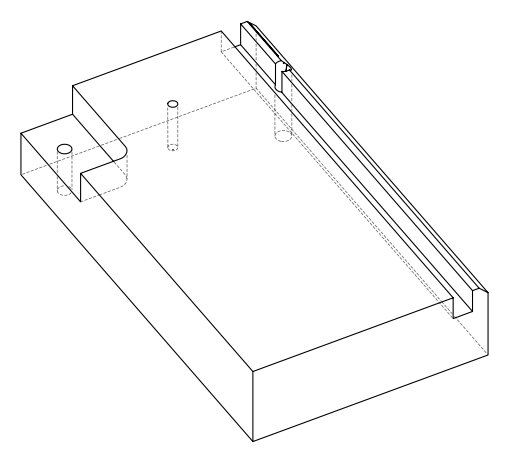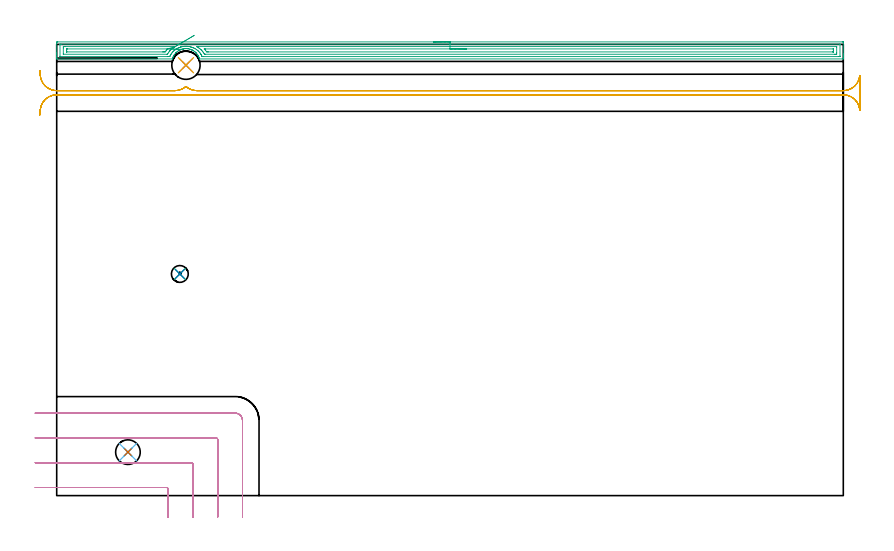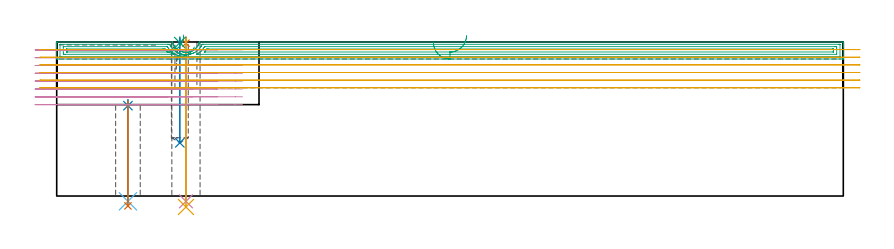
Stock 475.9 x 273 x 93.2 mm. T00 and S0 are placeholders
(PLAN: 11 operations, 7 tool changes, 39.7 min)
(1 SPOT_DRILL | STEP1HOLE | NXT0321_9005460120000 | 0.03 min | 5 mm3)
(2 SPOT_DRILL_1 | STEP1HOLE_1 | NXT0321_9005460120000 | 0.04 min | 4183 mm3)
(3 SPOT_DRILL_2 | STEP1POCKET | NXT0321_9005460120000 | 0.03 min | 0 mm3)
(4 DRILL_THROUGH_HOLE_INTO_CENTER | STEP1HOLE | NXT0301_065 | 0.4 min | 6416 mm3)
(5 DRILL_TO_ENLARGE_THROUGH_HOLE | STEP1HOLE | UGT0301_242 | 0.41 min | 14932 mm3)
(6 DRILL_THROUGH_HOLE_INTO_CENTER_1 | STEP1HOLE_1 | NXT0301_065 | 0.25 min | 3842 mm3)
(7 DRILL_TO_ENLARGE_THROUGH_HOLE_1 | STEP1HOLE_1 | UGT0301_280 | 0.26 min | 8178 mm3)
(8 DRILL_BLIND_HOLE_INTO_CENTER | STEP1POCKET | UGT0301_215 | 0.25 min | 4785 mm3)
(9 AREA_MILL | FG_CHAMFER_SURFACE | UGT0205_001 | 15.46 min | 25048 mm3)
(10 MILL_CORNER_NOTCH_RECTANGULAR | CORNER_NOTCH_RECTANGULAR | UGT0201_094 | Follow Part, ap 5, ae 75% | 10.05 min | 269617 mm3)
(11 MILL_RECTANGULAR_SLOT | SLOT_RECTANGULAR | UGT0201_094 | Follow Part, ap 5, ae 75% | 12.57 min | 295844 mm3)
(TOOL NXT0321_9005460120000 | NC Spot Drill, 142deg, 12mm, Carbide, Uncoated | D12 PA142 FL30 Z2)
(TOOL NXT0301_065 | Carbide Drill 9.4mm [860.1-0940-075A1-MM 2214] | D9.4 PA140 FL98 Z2)
(TOOL UGT0301_242 | Twist Drill 17.1 mm | D17.1 PA118 FL130 Z2)
(TOOL UGT0301_280 | Twist Drill 14.9 mm | D14.9 PA118 FL114 Z2)
(TOOL UGT0301_215 | Twist Drill 10.2 mm | D10.2 PA118 FL82 Z2)
(TOOL UGT0205_001 | Chamfer Mill 20 x 3 x 45 deg. | D20 FL50 Z2)
(TOOL UGT0201_094 | End mill 20 mm | D20 FL38 Z4)
(OP 1 SPOT_DRILL)
G17 G21 G94 G90
T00 M6
G54
G17 G0 G90 X78.2 Y260.4 S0 M3
G43 Z103.2 H0
G94 G81 G98 Z92.464 F250. R96.2
G80
M5
M2
(OP 2 SPOT_DRILL_1)
G17 G21 G94 G90
T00 M6
G54
G17 G0 G90 X43.1 Y26.3 S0 M3
G43 Z103.2 H0
G94 G81 G98 Z54.659 F250. R58.3
G80
M5
M2
(OP 3 SPOT_DRILL_2)
G17 G21 G94 G90
T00 M6
G54
G17 G0 G90 X74.5 Y134.1 S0 M3
G43 Z103.2 H0
G94 G81 G98 Z92.761 F250. R96.2
G80
M5
M2
(OP 4 DRILL_THROUGH_HOLE_INTO_CENTER)
G17 G21 G94 G90
T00 M6
G54
G17 G0 G90 X78.2 Y260.4 S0 M3
G43 Z103.2 H1
G94 G73 G98 Z-3.211 F250. Q8.765 R95.2
G80
M5
M2
(OP 5 DRILL_TO_ENLARGE_THROUGH_HOLE)
G17 G21 G94 G90
T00 M6
G54
G17 G0 G90 X78.2 Y260.4 S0 M3
G43 Z103.2 H0
G94 G73 G98 Z-6.637 F250. Q16.64 R95.2
G80
M5
M2
(OP 6 DRILL_THROUGH_HOLE_INTO_CENTER_1)
G17 G21 G94 G90
T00 M6
G54
G17 G0 G90 X43.1 Y26.3 S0 M3
G43 Z103.2 H1
G94 G73 G98 Z-3.211 F250. Q8.359 R57.3
G80
M5
M2
(OP 7 DRILL_TO_ENLARGE_THROUGH_HOLE_1)
G17 G21 G94 G90
T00 M6
G54
G17 G0 G90 X43.1 Y26.3 S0 M3
G43 Z103.2 H0
G94 G73 G98 Z-5.976 F250. Q12.255 R57.3
G80
M5
M2
(OP 8 DRILL_BLIND_HOLE_INTO_CENTER)
G17 G21 G94 G90
T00 M6
G54
G17 G0 G90 X74.5 Y134.1 S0 M3
G43 Z103.2 H0
G94 G81 G98 Z32.2 F250. R95.2
G80
M5
M2
(OP 9 AREA_MILL)
G17 G21 G94 G90
T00 M6
G54
G17 G0 G90 X227.95 Y274.5 S1061 M3
G43 Z103.2 H0
Z92.9
G94 G1 X227.988 Z92.028 F250.
X228.102 Z91.164
X228.291 Z90.312
X228.553 Z89.48
X228.887 Z88.674
X229.29 Z87.9
X229.759 Z87.164
X230.29 Z86.472
X230.879 Z85.829
X231.522 Z85.24
X232.214 Z84.708
X232.95 Z84.24
X233.724 Z83.837
X234.53 Z83.503
X235.362 Z83.241
X236.214 Z83.052
X237.078 Z82.938
X237.95 Z82.9
X475.275
X475.822 Y274.495 Z82.903
X475.89 Y274.492 Z82.906
X475.9 Y274.418 Z82.979
Y267.166 Z90.229
Y266.641 Z90.756
Y266.292 Z91.104
Y265.767 Z91.629
Y265.418 Z91.977
Y264.72 Z92.679
Y264.475 Z92.925
X475.897 Y264.335 Z93.057
X475.89 Y264.202 Z93.188
X475.721 Y264.2 Z93.2
X86.438
X86.437 Y264.201 Z93.199
X86.434 Y264.204 Z93.195
X86.41 Y264.283 Z93.115
X86.322 Y264.544 Z92.851
X86.285 Y264.656 Z92.742
X86.26 Y264.731 Z92.667
X86.196 Y264.898 Z92.502
X86.09 Y265.176 Z92.224
X85.886 Y265.625 Z91.775
X85.662 Y266.067 Z91.333
X85.605 Y266.171 Z91.229
X85.529 Y266.292 Z91.108
X85.354 Y266.569 Z90.831
X85.084 Y266.959 Z90.441
X84.711 Y267.435 Z89.964
X84.527 Y267.644 Z89.753
X84.381 Y267.8 Z89.6
X84.333 Y267.85 Z89.55
X83.818 Y268.339 Z89.06
X83.573 Y268.544 Z88.855
X83.309 Y268.748 Z88.647
X82.924 Y269.019 Z88.381
X82.481 Y269.289 Z88.109
X82.031 Y269.539 Z87.859
X81.968 Y269.569 Z87.828
X81.839 Y269.632 Z87.766
X81.624 Y269.72 Z87.678
X81.521 Y269.761 Z87.635
X81.458 Y269.787 Z87.61
X81.218 Y269.886 Z87.514
X81.137 Y269.919 Z87.481
X80.692 Y270.069 Z87.33
X80.244 Y270.193 Z87.205
X79.798 Y270.291 Z87.109
X79.35 Y270.364 Z87.035
X79.304 Y270.369 Z87.029
X78.904 Y270.414 Z86.985
X78.457 Y270.444 Z86.954
X78.401 Y270.446 Z86.952
X78.393
X78.165 Y270.443
X78.01 Y270.442 Z86.956
X78.003
X77.838 Y270.432 Z86.962
X77.695 Y270.427 Z86.972
X77.563 Y270.419 Z86.978
X77.116 Y270.374 Z87.025
X77.088 Y270.369 Z87.03
X76.67 Y270.304 Z87.095
X76.222 Y270.208 Z87.189
X75.776 Y270.091 Z87.308
X75.413 Y269.97 Z87.426
X75.327 Y269.942 Z87.454
X75.115 Y269.861 Z87.535
X75.019 Y269.826 Z87.573
X74.917 Y269.787 Z87.612
X74.883 Y269.773 Z87.625
X74.817 Y269.743 Z87.652
X74.618 Y269.657 Z87.742
X74.563 Y269.633 Z87.766
X73.989 Y269.331 Z88.067
X73.538 Y269.053 Z88.342
X73.075 Y268.74 Z88.657
X72.632 Y268.373 Z89.025
X72.261 Y268.039 Z89.357
X72.202 Y267.987 Z89.41
X72.136 Y267.919 Z89.479
X72.068 Y267.849 Z89.549
X71.309 Y266.958 Z90.44
X71.156 Y266.729 Z90.669
X71.015 Y266.517 Z90.881
X70.747 Y266.067 Z91.332
X70.415 Y265.428 Z91.968
X70.307 Y265.175 Z92.224
X70.241 Y264.999 Z92.401
X70.14 Y264.732 Z92.667
X70.077 Y264.544 Z92.855
X70.028 Y264.395 Z93.004
X69.99 Y264.282 Z93.114
X69.984 Y264.264 Z93.131
X69.957 Y264.204 Z93.19
X69.901 Y264.2 Z93.2
X0.178
X0.01 Y264.202 Z93.188
X0.003 Y264.335 Z93.057
X0. Y264.475 Z92.925
Y264.72 Z92.68
Y265.418 Z91.977
Y266.641 Z90.756
Y267.166 Z90.229
Y267.777 Z89.618
Y273.893 Z83.504
X0.004 Y274.156 Z83.242
X0.01 Y274.493 Z82.904
X0.276 Y274.497 Z82.902
X0.625 Y274.5 Z82.9
X237.95
Y273.086 Z84.314
X473.688 Y273.085 Z84.315
X473.842 Y273.084 Z84.316
X473.879 Y273.081 Z84.319
X473.89 Y273.079 Z84.321
X473.893 Y273.069 Z84.331
X473.897 Y273.036 Z84.364
X473.9 Y272.878 Z84.522
Y265.888 Z91.512
X473.897 Y265.753 Z91.647
X473.891 Y265.646 Z91.754
X473.889 Y265.62 Z91.78
X473.875 Y265.619 Z91.781
X473.833 Y265.617 Z91.783
X473.487 Y265.615 Z91.785
X473.286 Y265.614 Z91.786
X88.918
X88.225 Y265.616 Z91.784
X88.053 Y265.618 Z91.782
X88.011 Y265.621 Z91.779
X87.997 Y265.625 Z91.775
X87.984 Y265.647 Z91.753
X87.94 Y265.731 Z91.669
X87.846 Y265.921 Z91.479
X87.662 Y266.292 Z91.108
X87.332 Y266.9 Z90.5
X87.228 Y267.065 Z90.335
X87.161 Y267.166 Z90.234
X86.802 Y267.684 Z89.716
X86.522 Y268.039 Z89.361
X86.438 Y268.142 Z89.258
X86.064 Y268.552 Z88.848
X85.699 Y268.913 Z88.487
X85.544 Y269.06 Z88.34
X85.15 Y269.405 Z87.995
X84.669 Y269.787 Z87.613
X84.65 Y269.801 Z87.599
X84.599 Y269.837 Z87.563
X83.756 Y270.371 Z87.029
X83.234 Y270.661 Z86.739
X82.862 Y270.84 Z86.56
X82.538 Y270.978 Z86.422
X81.968 Y271.198 Z86.202
X81.627 Y271.314 Z86.086
X81.15 Y271.461 Z85.939
X81.074 Y271.482 Z85.918
X80.872 Y271.534 Z85.866
X80.181 Y271.673 Z85.727
X80.01 Y271.701 Z85.699
X79.287 Y271.796 Z85.604
X78.993 Y271.822 Z85.578
X78.393 Y271.854 Z85.546
X78.068 Y271.852 Z85.548
X77.499 Y271.828 Z85.572
X77.22 Y271.807 Z85.593
X76.605 Y271.736 Z85.664
X76.427 Y271.708 Z85.692
X76.097 Y271.652 Z85.748
X75.711 Y271.577 Z85.823
X75.676 Y271.569 Z85.831
X75.526 Y271.534 Z85.866
X74.972 Y271.383 Z86.017
X74.929 Y271.371 Z86.029
X74.879 Y271.355 Z86.045
X74.817 Y271.334 Z86.066
X74.311 Y271.155 Z86.245
X73.923 Y271.007 Z86.393
X73.677 Y270.901 Z86.499
X73.169 Y270.661 Z86.739
X73.03 Y270.589 Z86.811
X72.713 Y270.412 Z86.988
X72.514 Y270.291 Z87.109
X72.136 Y270.057 Z87.343
X71.972 Y269.947 Z87.453
X71.741 Y269.787 Z87.613
X71.461 Y269.572 Z87.828
X71.242 Y269.395 Z88.005
X70.981 Y269.168 Z88.232
X70.698 Y268.913 Z88.487
X70.521 Y268.744 Z88.656
X70.348 Y268.563 Z88.837
X70.102 Y268.28 Z89.12
X69.898 Y268.039 Z89.361
X69.7 Y267.798 Z89.602
X69.454 Y267.485 Z89.915
X69.324 Y267.292 Z90.108
X69.244 Y267.166 Z90.234
X68.991 Y266.744 Z90.656
X68.737 Y266.292 Z91.108
X68.676 Y266.179 Z91.221
X68.56 Y265.957 Z91.443
X68.424 Y265.674 Z91.726
X68.399 Y265.624 Z91.776
X68.353 Y265.621 Z91.779
X67.666 Y265.617 Z91.783
X66.973 Y265.614 Z91.786
X2.212 Y265.615 Z91.785
X2.058 Y265.616 Z91.784
X2.021 Y265.619 Z91.781
X2.01 Y265.621 Z91.779
X2.007 Y265.631 Z91.769
X2.003 Y265.664 Z91.736
X2. Y265.821 Z91.579
Y272.812 Z84.588
X2.003 Y272.947 Z84.453
X2.009 Y273.054 Z84.346
X2.011 Y273.08 Z84.32
X2.025 Y273.081 Z84.319
X2.067 Y273.083 Z84.317
X2.413 Y273.085 Z84.315
X2.614 Y273.086 Z84.314
X237.95
Y271.672 Z85.728
X471.699 Y271.671 Z85.729
X471.839 Y271.669 Z85.731
X471.877 Y271.666 Z85.734
X471.89 Y271.663 Z85.737
X471.893 Y271.652 Z85.749
X471.898 Y271.6 Z85.8
X471.899 Y271.534 Z85.866
X471.9 Y271.338 Z86.062
X471.899 Y267.843 Z89.557
X471.892 Y267.166 Z90.234
X471.89 Y267.068 Z90.332
X471.878 Y267.035 Z90.365
X471.835 Y267.033 Z90.367
X471.699 Y267.031 Z90.369
X470.945 Y267.029 Z90.371
X470.805 Y267.028 Z90.372
X90.013 Y267.029 Z90.371
X89.873 Y267.03 Z90.37
X89.593 Y267.033 Z90.367
X89.418 Y267.037 Z90.363
X89.39 Y267.08 Z90.32
X89.337 Y267.166 Z90.234
X89.119 Y267.531 Z89.869
X88.776 Y268.039 Z89.361
X88.548 Y268.36 Z89.04
X88.225 Y268.78 Z88.62
X88.111 Y268.913 Z88.487
X87.743 Y269.32 Z88.08
X87.332 Y269.736 Z87.664
X87.277 Y269.787 Z87.613
X86.836 Y270.179 Z87.221
X86.438 Y270.507 Z86.893
X86.237 Y270.661 Z86.739
X85.833 Y270.945 Z86.455
X85.544 Y271.133 Z86.267
X84.907 Y271.534 Z85.866
X84.742 Y271.636 Z85.764
X84.702 Y271.661 Z85.739
X84.796 Y271.665 Z85.735
X84.983 Y271.668 Z85.732
X85.263 Y271.671 Z85.729
X85.404 Y271.672 Z85.728
X237.95
Y270.257 Z87.143
X469.754
X469.801 Y270.256 Z87.144
X469.85 Y270.254 Z87.146
X469.882 Y270.251 Z87.149
X469.89 Y270.214 Z87.186
X469.9 Y269.798 Z87.602
Y268.924 Z88.476
X469.896 Y268.482 Z88.918
X469.892 Y268.456 Z88.944
X469.889 Y268.45 Z88.95
X469.872 Y268.448 Z88.952
X469.788 Y268.444 Z88.956
X469.659 Y268.443 Z88.957
X469.499
X91.801
X91.387 Y268.444 Z88.956
X90.907 Y268.448 Z88.952
X90.753 Y268.45 Z88.95
X90.013 Y269.41 Z87.99
X89.694 Y269.787 Z87.613
X89.307 Y270.223 Z87.177
X89.284 Y270.251 Z87.149
X89.285 Y270.252 Z87.148
X89.313 Y270.254 Z87.146
X89.372 Y270.256 Z87.144
X89.532 Y270.257 Z87.143
X90.013
X237.95
X238.822 Z87.181
X239.687 Z87.295
X240.538 Z87.483
X241.37 Z87.746
X242.176 Z88.08
X242.95 Z88.482
X243.686 Z88.951
X244.378 Z89.482
X245.021 Z90.072
X245.61 Z90.715
X246.142 Z91.407
X246.61 Z92.143
X247.013 Z92.916
X247.347 Z93.722
X247.609 Z94.554
X247.798 Z95.406
X247.912 Z96.271
X247.95 Z97.143
G0 Z103.2
X83.288 Y278.484
Z90.13
G1 X82.919 Y278.267 Z89.37
X82.494 Y278.016 Z88.65
X82.017 Y277.735 Z87.976
X81.491 Y277.426 Z87.353
X80.92 Y277.09 Z86.785
X80.309 Y276.73 Z86.277
X79.662 Y276.348 Z85.833
X78.984 Y275.949 Z85.457
X78.28 Y275.535 Z85.15
X77.556 Y275.108 Z84.915
X76.817 Y274.673 Z84.755
X76.069 Y274.233 Z84.67
X75.317 Y273.79 Z84.661
X74.568 Y273.349 Z84.728
X73.826 Y272.912 Z84.87
X73.098 Y272.483 Z85.087
X72.389 Y272.066 Z85.377
X71.704 Y271.662 Z85.738
X71.484 Y271.534 Z85.866
X71.333 Y271.445 Z85.955
X71.242 Y271.389 Z86.011
X70.791 Y271.101 Z86.299
X70.348 Y270.806 Z86.594
X70.262 Y270.744 Z86.656
X70.153 Y270.661 Z86.739
X69.771 Y270.35 Z87.05
X69.454 Y270.086 Z87.314
X69.294 Y269.944 Z87.456
X69.125 Y269.787 Z87.613
X68.842 Y269.512 Z87.888
X68.56 Y269.209 Z88.191
X68.421 Y269.049 Z88.351
X68.307 Y268.913 Z88.487
X68.02 Y268.567 Z88.833
X67.666 Y268.124 Z89.276
X67.631 Y268.074 Z89.326
X67.609 Y268.039 Z89.361
X67.292 Y267.531 Z89.869
X67.068 Y267.166 Z90.234
X66.998 Y267.055 Z90.345
X66.986 Y267.038 Z90.362
X66.958 Y267.034 Z90.366
X66.91 Y267.031 Z90.369
X66.772 Y267.029 Z90.371
X4.201
X4.061 Y267.031 Z90.369
X4.023 Y267.034 Z90.366
X4.01 Y267.037 Z90.363
X4.007 Y267.049 Z90.351
X4.002 Y267.1 Z90.3
X4.001 Y267.166 Z90.234
X4. Y267.362 Z90.038
Y270.857 Z86.543
X4.008 Y271.534 Z85.866
X4.01 Y271.632 Z85.768
X4.022 Y271.665 Z85.735
X4.065 Y271.667 Z85.733
X4.201 Y271.669 Z85.731
X4.955 Y271.671 Z85.729
X5.095 Y271.672 Z85.728
X71.242 Y271.671 Z85.729
X71.382 Y271.67 Z85.73
X71.662 Y271.665 Z85.735
X71.704 Y271.662 Z85.738
X67.109 Y270.251 Z87.149
X67.033 Y270.159 Z87.241
X66.91 Y270.015 Z87.385
X66.714 Y269.787 Z87.613
X66.34 Y269.336 Z88.064
X65.997 Y268.913 Z88.487
X65.946 Y268.847 Z88.553
X65.879 Y268.759 Z88.641
X65.665 Y268.452 Z88.948
X65.46 Y268.448 Z88.952
X64.985 Y268.444 Z88.956
X64.572 Y268.443 Z88.957
X64.091
X6.146
X6.099 Y268.444 Z88.956
X6.05 Y268.446 Z88.954
X6.018 Y268.449 Z88.951
X6.01 Y268.486 Z88.914
X6. Y268.902 Z88.498
Y269.776 Z87.624
X6.004 Y270.218 Z87.182
X6.008 Y270.244 Z87.156
X6.011 Y270.25 Z87.15
X6.028 Y270.252 Z87.148
X6.113 Y270.256 Z87.144
X6.241 Y270.257 Z87.143
X6.401
X66.772
X66.889 Y270.256 Z87.144
X67.016 Y270.254 Z87.146
X67.109 Y270.251 Z87.149
X67.978 Y270.224 Z87.214
X68.839 Y270.197 Z87.355
X69.684 Y270.171 Z87.57
X70.507 Y270.145 Z87.858
X71.302 Y270.12 Z88.217
X72.062 Y270.097 Z88.644
X72.783 Y270.074 Z89.135
X73.458 Y270.053 Z89.687
X74.082 Y270.034 Z90.296
X74.651 Y270.016 Z90.958
X75.16 Y270.001 Z91.666
X75.606 Y269.987 Z92.416
X75.984 Y269.975 Z93.202
X76.293 Y269.965 Z94.018
X76.529 Y269.958 Z94.857
X76.691 Y269.953 Z95.715
X76.778 Y269.95 Z96.583
X76.789 Z97.455
G0 Z103.2
M5
M2
(OP 10 MILL_CORNER_NOTCH_RECTANGULAR)
G17 G21 G94 G90
T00 M6
G54
G17 G0 G90 X67.4 Y-13. S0 M3
G43 Z103.2 H0
Z88.462
G94 G1 Y-10. F250.
Y3.906 F500.
G3 X66.406 Y4.9 R1.
G1 X-10.
X-13. F250.
G0 Z103.2
X82.4 Y-13.
Z88.462
G1 Y-10.
Y18.905 F500.
G3 X81.405 Y19.9 R1.
G1 X-10.
X-13. F250.
G0 Z103.2
X97.4 Y-13.
Z88.462
G1 Y-10.
Y33.905 F500.
G3 X96.405 Y34.9 R1.
G1 X-10.
X-13. F250.
G0 Z103.2
X112.4 Y-13.
Z88.462
G1 Y-10.
Y45.5 F500.
G3 X108. Y49.9 R4.4
G1 X-10.
X-13. F250.
G0 Z103.2
X67.4 Y-13.
Z83.725
G1 Y-10.
Y3.906 F500.
G3 X66.406 Y4.9 R1.
G1 X-10.
X-13. F250.
G0 Z103.2
X82.4 Y-13.
Z83.725
G1 Y-10.
Y18.905 F500.
G3 X81.405 Y19.9 R1.
G1 X-10.
X-13. F250.
G0 Z103.2
X97.4 Y-13.
Z83.725
G1 Y-10.
Y33.905 F500.
G3 X96.405 Y34.9 R1.
G1 X-10.
X-13. F250.
G0 Z103.2
X112.4 Y-13.
Z83.725
G1 Y-10.
Y45.5 F500.
G3 X108. Y49.9 R4.4
G1 X-10.
X-13. F250.
G0 Z103.2
X67.4 Y-13.
Z78.987
G1 Y-10.
Y3.906 F500.
G3 X66.406 Y4.9 R1.
G1 X-10.
X-13. F250.
G0 Z103.2
X82.4 Y-13.
Z78.987
G1 Y-10.
Y18.905 F500.
G3 X81.405 Y19.9 R1.
G1 X-10.
X-13. F250.
G0 Z103.2
X97.4 Y-13.
Z78.987
G1 Y-10.
Y33.905 F500.
G3 X96.405 Y34.9 R1.
G1 X-10.
X-13. F250.
G0 Z103.2
X112.4 Y-13.
Z78.987
G1 Y-10.
Y45.5 F500.
G3 X108. Y49.9 R4.4
G1 X-10.
X-13. F250.
G0 Z103.2
X67.4 Y-13.
Z74.25
G1 Y-10.
Y3.906 F500.
G3 X66.406 Y4.9 R1.
G1 X-10.
X-13. F250.
G0 Z103.2
X82.4 Y-13.
Z74.25
G1 Y-10.
Y18.905 F500.
G3 X81.405 Y19.9 R1.
G1 X-10.
X-13. F250.
G0 Z103.2
X97.4 Y-13.
Z74.25
G1 Y-10.
Y33.905 F500.
G3 X96.405 Y34.9 R1.
G1 X-10.
X-13. F250.
G0 Z103.2
X112.4 Y-13.
Z74.25
G1 Y-10.
Y45.5 F500.
G3 X108. Y49.9 R4.4
G1 X-10.
X-13. F250.
G0 Z103.2
X67.4 Y-13.
Z69.512
G1 Y-10.
Y3.906 F500.
G3 X66.406 Y4.9 R1.
G1 X-10.
X-13. F250.
G0 Z103.2
X82.4 Y-13.
Z69.512
G1 Y-10.
Y18.905 F500.
G3 X81.405 Y19.9 R1.
G1 X-10.
X-13. F250.
G0 Z103.2
X97.4 Y-13.
Z69.512
G1 Y-10.
Y33.905 F500.
G3 X96.405 Y34.9 R1.
G1 X-10.
X-13. F250.
G0 Z103.2
X112.4 Y-13.
Z69.512
G1 Y-10.
Y45.5 F500.
G3 X108. Y49.9 R4.4
G1 X-10.
X-13. F250.
G0 Z103.2
X67.4 Y-13.
Z64.775
G1 Y-10.
Y3.906 F500.
G3 X66.406 Y4.9 R1.
G1 X-10.
X-13. F250.
G0 Z103.2
X82.4 Y-13.
Z64.775
G1 Y-10.
Y18.905 F500.
G3 X81.405 Y19.9 R1.
G1 X-10.
X-13. F250.
G0 Z103.2
X97.4 Y-13.
Z64.775
G1 Y-10.
Y33.905 F500.
G3 X96.405 Y34.9 R1.
G1 X-10.
X-13. F250.
G0 Z103.2
X112.4 Y-13.
Z64.775
G1 Y-10.
Y45.5 F500.
G3 X108. Y49.9 R4.4
G1 X-10.
X-13. F250.
G0 Z103.2
X67.4 Y-13.
Z60.037
G1 Y-10.
Y3.906 F500.
G3 X66.406 Y4.9 R1.
G1 X-10.
X-13. F250.
G0 Z103.2
X82.4 Y-13.
Z60.037
G1 Y-10.
Y18.905 F500.
G3 X81.405 Y19.9 R1.
G1 X-10.
X-13. F250.
G0 Z103.2
X97.4 Y-13.
Z60.037
G1 Y-10.
Y33.905 F500.
G3 X96.405 Y34.9 R1.
G1 X-10.
X-13. F250.
G0 Z103.2
X112.4 Y-13.
Z60.037
G1 Y-10.
Y45.5 F500.
G3 X108. Y49.9 R4.4
G1 X-10.
X-13. F250.
G0 Z103.2
X67.4 Y-13.
Z55.3
G1 Y-10.
Y3.906 F500.
G3 X66.406 Y4.9 R1.
G1 X-10.
X-13. F250.
G0 Z103.2
X82.4 Y-13.
Z55.3
G1 Y-10.
Y18.905 F500.
G3 X81.405 Y19.9 R1.
G1 X-10.
X-13. F250.
G0 Z103.2
X97.4 Y-13.
Z55.3
G1 Y-10.
Y33.905 F500.
G3 X96.405 Y34.9 R1.
G1 X-10.
X-13. F250.
G0 Z103.2
X112.4 Y-13.
Z55.3
G1 Y-10.
Y45.5 F500.
G3 X108. Y49.9 R4.4
G1 X-10.
X-13. F250.
G0 Z103.2
M5
M2
(OP 11 MILL_RECTANGULAR_SLOT)
G17 G21 G94 G90
T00 M6
G54
G17 G0 G90 X-10.202 Y230.283 S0 M3
G43 Z103.2 H0
Z88.583
G94 G1 X-9.97 Y233.274 F250.
G2 X0. Y242.5 R10. F500.
G1 X475.9
G2 X485.87 Y233.274 R10.
G1 X485.9
Y254.226
X485.87
G2 X475.9 Y245. R10.
G1 X84.829
G2 X78.2 Y247.513 R10.
X71.571 Y245. R10.
G1 X0.
G2 X-9.97 Y254.226 R10.
G1 X-10.202 Y257.217 F250.
G0 Y230.283 Z83.967
G1 X-9.97 Y233.274
G2 X0. Y242.5 R10. F500.
G1 X475.9
G2 X485.87 Y233.274 R10.
G1 X485.9
Y254.226
X485.87
G2 X475.9 Y245. R10.
G1 X84.829
G2 X78.2 Y247.513 R10.
X71.571 Y245. R10.
G1 X0.
G2 X-9.97 Y254.226 R10.
G1 X-10.202 Y257.217 F250.
G0 Y230.283 Z79.35
G1 X-9.97 Y233.274
G2 X0. Y242.5 R10. F500.
G1 X475.9
G2 X485.87 Y233.274 R10.
G1 X485.9
Y254.226
X485.87
G2 X475.9 Y245. R10.
G1 X84.829
G2 X78.2 Y247.513 R10.
X71.571 Y245. R10.
G1 X0.
G2 X-9.97 Y254.226 R10.
G1 X-10.202 Y257.217 F250.
G0 Y230.283 Z74.733
G1 X-9.97 Y233.274
G2 X0. Y242.5 R10. F500.
G1 X475.9
G2 X485.87 Y233.274 R10.
G1 X485.9
Y254.226
X485.87
G2 X475.9 Y245. R10.
G1 X84.829
G2 X78.2 Y247.513 R10.
X71.571 Y245. R10.
G1 X0.
G2 X-9.97 Y254.226 R10.
G1 X-10.202 Y257.217 F250.
G0 Y230.283 Z70.117
G1 X-9.97 Y233.274
G2 X0. Y242.5 R10. F500.
G1 X475.9
G2 X485.87 Y233.274 R10.
G1 X485.9
Y254.226
X485.87
G2 X475.9 Y245. R10.
G1 X84.829
G2 X78.2 Y247.513 R10.
X71.571 Y245. R10.
G1 X0.
G2 X-9.97 Y254.226 R10.
G1 X-10.202 Y257.217 F250.
G0 Y230.283 Z65.5
G1 X-9.97 Y233.274
G2 X0. Y242.5 R10. F500.
G1 X475.9
G2 X485.87 Y233.274 R10.
G1 X485.9
Y254.226
X485.87
G2 X475.9 Y245. R10.
G1 X84.829
G2 X78.2 Y247.513 R10.
X71.571 Y245. R10.
G1 X0.
G2 X-9.97 Y254.226 R10.
G1 X-10.202 Y257.217 F250.
G0 Z103.2
M5
M2
